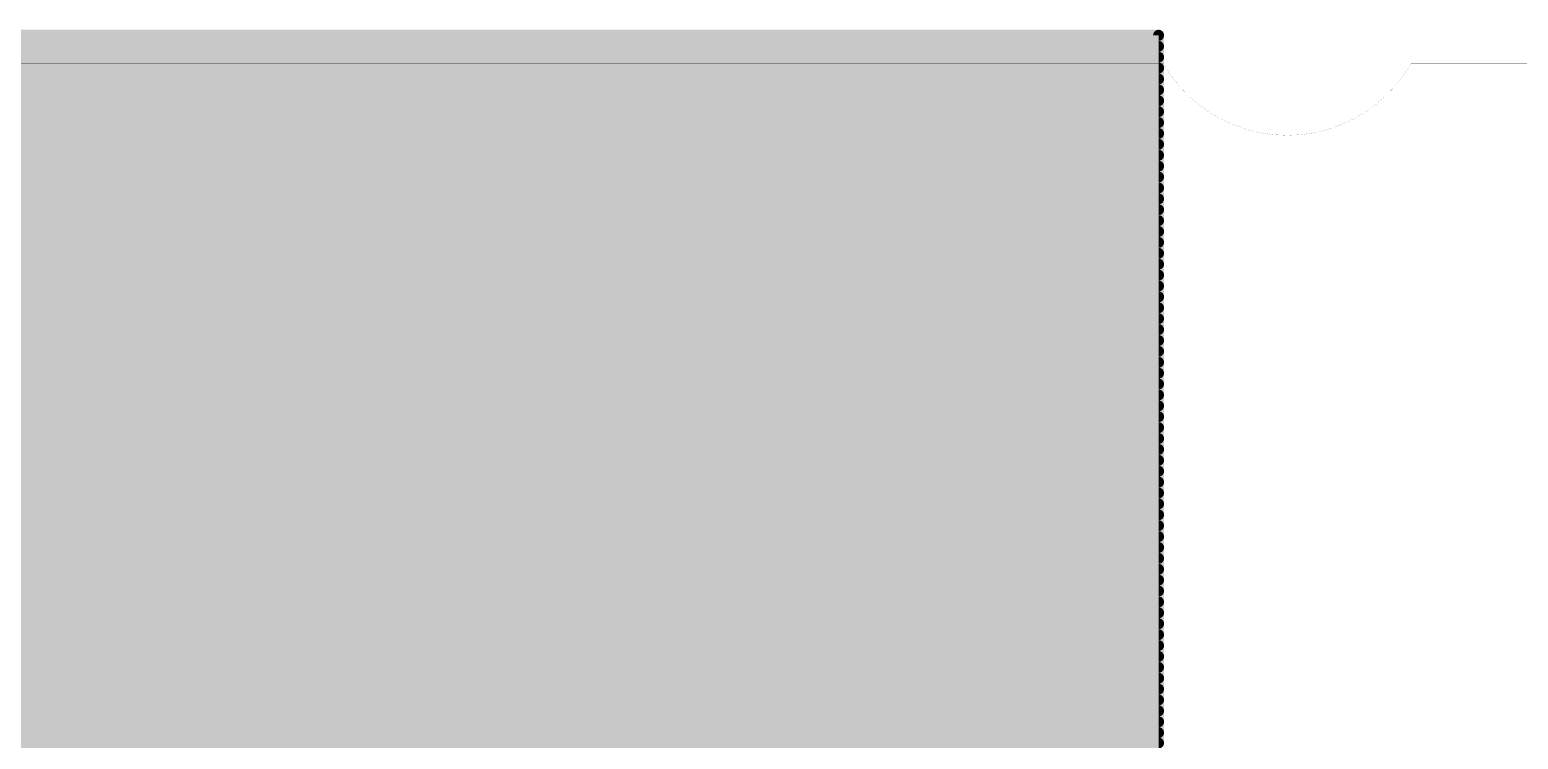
# Model space of a CAD drawing. Extents: x 0 to 99.8, y 0 to 95.2.
# Drawn here: x 48.8 to 69.63, y 85.25 to 95.18 of the extents above; entities that cross this region are included whole.
import ezdxf

# ---------------------------------------------------------------- set-up
doc = ezdxf.new("R2010")
doc.units = 0
doc.layers.add('157', color=20, linetype='CONTINUOUS')
doc.layers.add('20', color=53, linetype='CONTINUOUS')

msp = doc.modelspace()

# ---------------------------------------------------------------- linework, layer by layer
at = {"layer": '157', "const_width": 0.1524}
for points in [[(64.6, 95.1), (35.2, 95.1)], [(35.2, 95.0976), (64.6, 95.0976)], [(35.2, 94.9452), (64.6, 94.9452)], [(64.6, 85.2), (64.6, 95.1)], [(35.2, 94.7928), (64.6, 94.7928)], [(35.2, 94.6404), (64.6, 94.6404)], [(35.2, 94.488), (64.6, 94.488)], [(35.2, 94.3356), (64.6, 94.3356)], [(35.2, 94.1832), (64.6, 94.1832)], [(35.2, 94.0308), (64.6, 94.0308)], [(35.2, 93.8784), (64.6, 93.8784)], [(35.2, 93.726), (64.6, 93.726)], [(35.2, 93.5736), (64.6, 93.5736)], [(35.2, 93.4212), (64.6, 93.4212)], [(35.2, 93.2688), (64.6, 93.2688)], [(35.2, 93.1164), (64.6, 93.1164)], [(35.2, 92.964), (64.6, 92.964)], [(35.2, 92.8116), (64.6, 92.8116)], [(35.2, 92.6592), (64.6, 92.6592)], [(35.2, 92.5068), (64.6, 92.5068)], [(35.2, 92.3544), (64.6, 92.3544)], [(35.2, 92.202), (64.6, 92.202)], [(35.2, 92.0496), (64.6, 92.0496)], [(35.2, 91.8972), (64.6, 91.8972)], [(35.2, 91.7448), (64.6, 91.7448)], [(35.2, 91.5924), (64.6, 91.5924)], [(35.2, 91.44), (64.6, 91.44)], [(35.2, 91.2876), (64.6, 91.2876)], [(35.2, 91.1352), (64.6, 91.1352)], [(35.2, 90.9828), (64.6, 90.9828)], [(35.2, 90.8304), (64.6, 90.8304)], [(35.2, 90.678), (64.6, 90.678)], [(35.2, 90.5256), (64.6, 90.5256)], [(35.2, 90.3732), (64.6, 90.3732)], [(35.2, 90.2208), (64.6, 90.2208)], [(35.2, 90.0684), (64.6, 90.0684)], [(35.2, 89.916), (64.6, 89.916)], [(35.2, 89.7636), (64.6, 89.7636)], [(35.2, 89.6112), (64.6, 89.6112)], [(35.2, 89.4588), (64.6, 89.4588)], [(35.2, 89.3064), (64.6, 89.3064)], [(35.2, 89.154), (64.6, 89.154)], [(35.2, 89.0016), (64.6, 89.0016)], [(35.2, 88.8492), (64.6, 88.8492)], [(35.2, 88.6968), (64.6, 88.6968)], [(35.2, 88.5444), (64.6, 88.5444)], [(35.2, 88.392), (64.6, 88.392)], [(35.2, 88.2396), (64.6, 88.2396)], [(35.2, 88.0872), (64.6, 88.0872)], [(35.2, 87.9348), (64.6, 87.9348)], [(35.2, 87.7824), (64.6, 87.7824)], [(35.2, 87.63), (64.6, 87.63)], [(35.2, 87.4776), (64.6, 87.4776)], [(35.2, 87.3252), (64.6, 87.3252)], [(35.2, 87.1728), (64.6, 87.1728)], [(35.2, 87.0204), (64.6, 87.0204)], [(35.2, 86.868), (64.6, 86.868)], [(35.2, 86.7156), (64.6, 86.7156)], [(35.2, 86.5632), (64.6, 86.5632)], [(35.2, 86.4108), (64.6, 86.4108)], [(35.2, 86.2584), (64.6, 86.2584)], [(35.2, 86.106), (64.6, 86.106)], [(35.2, 85.9536), (64.6, 85.9536)], [(35.2, 85.8012), (64.6, 85.8012)], [(35.2, 85.6488), (64.6, 85.6488)], [(35.2, 85.4964), (64.6, 85.4964)], [(35.2, 85.344), (64.6, 85.344)], [(35.2, 85.2), (64.6, 85.2)]]:
    msp.add_lwpolyline(points, dxfattribs=at)
at = {"layer": '157', "const_width": 0.0762}
for points in [[(64.6381, 95.1, 1), (64.5619, 95.1)], [(64.6, 95.0619, 1), (64.6, 95.1381)], [(64.6, 95.0595, 1), (64.6, 95.1357)], [(64.6, 94.9071, 1), (64.6, 94.9833)], [(64.6, 94.7547, 1), (64.6, 94.8309)], [(64.6, 94.6023, 1), (64.6, 94.6785)], [(64.6, 94.4499, 1), (64.6, 94.5261)], [(64.6, 94.2975, 1), (64.6, 94.3737)], [(64.6, 94.1451, 1), (64.6, 94.2213)], [(64.6, 93.9927, 1), (64.6, 94.0689)], [(64.6, 93.8403, 1), (64.6, 93.9165)], [(64.6, 93.6879, 1), (64.6, 93.7641)], [(64.6, 93.5355, 1), (64.6, 93.6117)], [(64.6, 93.3831, 1), (64.6, 93.4593)], [(64.6, 93.2307, 1), (64.6, 93.3069)], [(64.6, 93.0783, 1), (64.6, 93.1545)], [(64.6, 92.9259, 1), (64.6, 93.0021)], [(64.6, 92.7735, 1), (64.6, 92.8497)], [(64.6, 92.6211, 1), (64.6, 92.6973)], [(64.6, 92.4687, 1), (64.6, 92.5449)], [(64.6, 92.3163, 1), (64.6, 92.3925)], [(64.6, 92.1639, 1), (64.6, 92.2401)], [(64.6, 92.0115, 1), (64.6, 92.0877)], [(64.6, 91.8591, 1), (64.6, 91.9353)], [(64.6, 91.7067, 1), (64.6, 91.7829)], [(64.6, 91.5543, 1), (64.6, 91.6305)], [(64.6, 91.4019, 1), (64.6, 91.4781)], [(64.6, 91.2495, 1), (64.6, 91.3257)], [(64.6, 91.0971, 1), (64.6, 91.1733)], [(64.6, 90.9447, 1), (64.6, 91.0209)], [(64.6, 90.7923, 1), (64.6, 90.8685)], [(64.6, 90.6399, 1), (64.6, 90.7161)], [(64.6, 90.4875, 1), (64.6, 90.5637)], [(64.6, 90.3351, 1), (64.6, 90.4113)], [(64.6, 90.1827, 1), (64.6, 90.2589)], [(64.6, 90.0303, 1), (64.6, 90.1065)], [(64.6, 89.8779, 1), (64.6, 89.9541)], [(64.6, 89.7255, 1), (64.6, 89.8017)], [(64.6, 89.5731, 1), (64.6, 89.6493)], [(64.6, 89.4207, 1), (64.6, 89.4969)], [(64.6, 89.2683, 1), (64.6, 89.3445)], [(64.6, 89.1159, 1), (64.6, 89.1921)], [(64.6, 88.9635, 1), (64.6, 89.0397)], [(64.6, 88.8111, 1), (64.6, 88.8873)], [(64.6, 88.6587, 1), (64.6, 88.7349)], [(64.6, 88.5063, 1), (64.6, 88.5825)], [(64.6, 88.3539, 1), (64.6, 88.4301)], [(64.6, 88.2015, 1), (64.6, 88.2777)], [(64.6, 88.0491, 1), (64.6, 88.1253)], [(64.6, 87.8967, 1), (64.6, 87.9729)], [(64.6, 87.7443, 1), (64.6, 87.8205)], [(64.6, 87.5919, 1), (64.6, 87.6681)], [(64.6, 87.4395, 1), (64.6, 87.5157)], [(64.6, 87.2871, 1), (64.6, 87.3633)], [(64.6, 87.1347, 1), (64.6, 87.2109)], [(64.6, 86.9823, 1), (64.6, 87.0585)], [(64.6, 86.8299, 1), (64.6, 86.9061)], [(64.6, 86.6775, 1), (64.6, 86.7537)], [(64.6, 86.5251, 1), (64.6, 86.6013)], [(64.6, 86.3727, 1), (64.6, 86.4489)], [(64.6, 86.2203, 1), (64.6, 86.2965)], [(64.6, 86.0679, 1), (64.6, 86.1441)], [(64.6, 85.9155, 1), (64.6, 85.9917)], [(64.6, 85.7631, 1), (64.6, 85.8393)], [(64.6, 85.6107, 1), (64.6, 85.6869)], [(64.6, 85.4583, 1), (64.6, 85.5345)], [(64.6, 85.3059, 1), (64.6, 85.3821)], [(64.6, 85.1619, 1), (64.6, 85.2381)]]:
    msp.add_lwpolyline(points, format="xyb", dxfattribs=at)
at = {"layer": '20', "const_width": 0.001}
for points in [[(64.668, 94.7), (35.132, 94.7)], [(87.668, 94.7), (68.1321, 94.7)]]:
    msp.add_lwpolyline(points, dxfattribs=at)
at = {"layer": '20'}
for points, const_width in [([(64.6682, 94.7001, 1), (64.6677, 94.6999)], 0.0005), ([(64.668, 94.7, 0.5774), (68.1321, 94.7)], 0.001), ([(64.668, 94.6998, 1), (64.668, 94.7002)], 0.0005), ([(68.1323, 94.6999, 1), (68.1318, 94.7001)], 0.0005), ([(68.1321, 94.7002, 1), (68.1321, 94.6998)], 0.0005)]:
    msp.add_lwpolyline(points, format="xyb", dxfattribs=dict(at, const_width=const_width))

doc.saveas('drawing.dxf')
